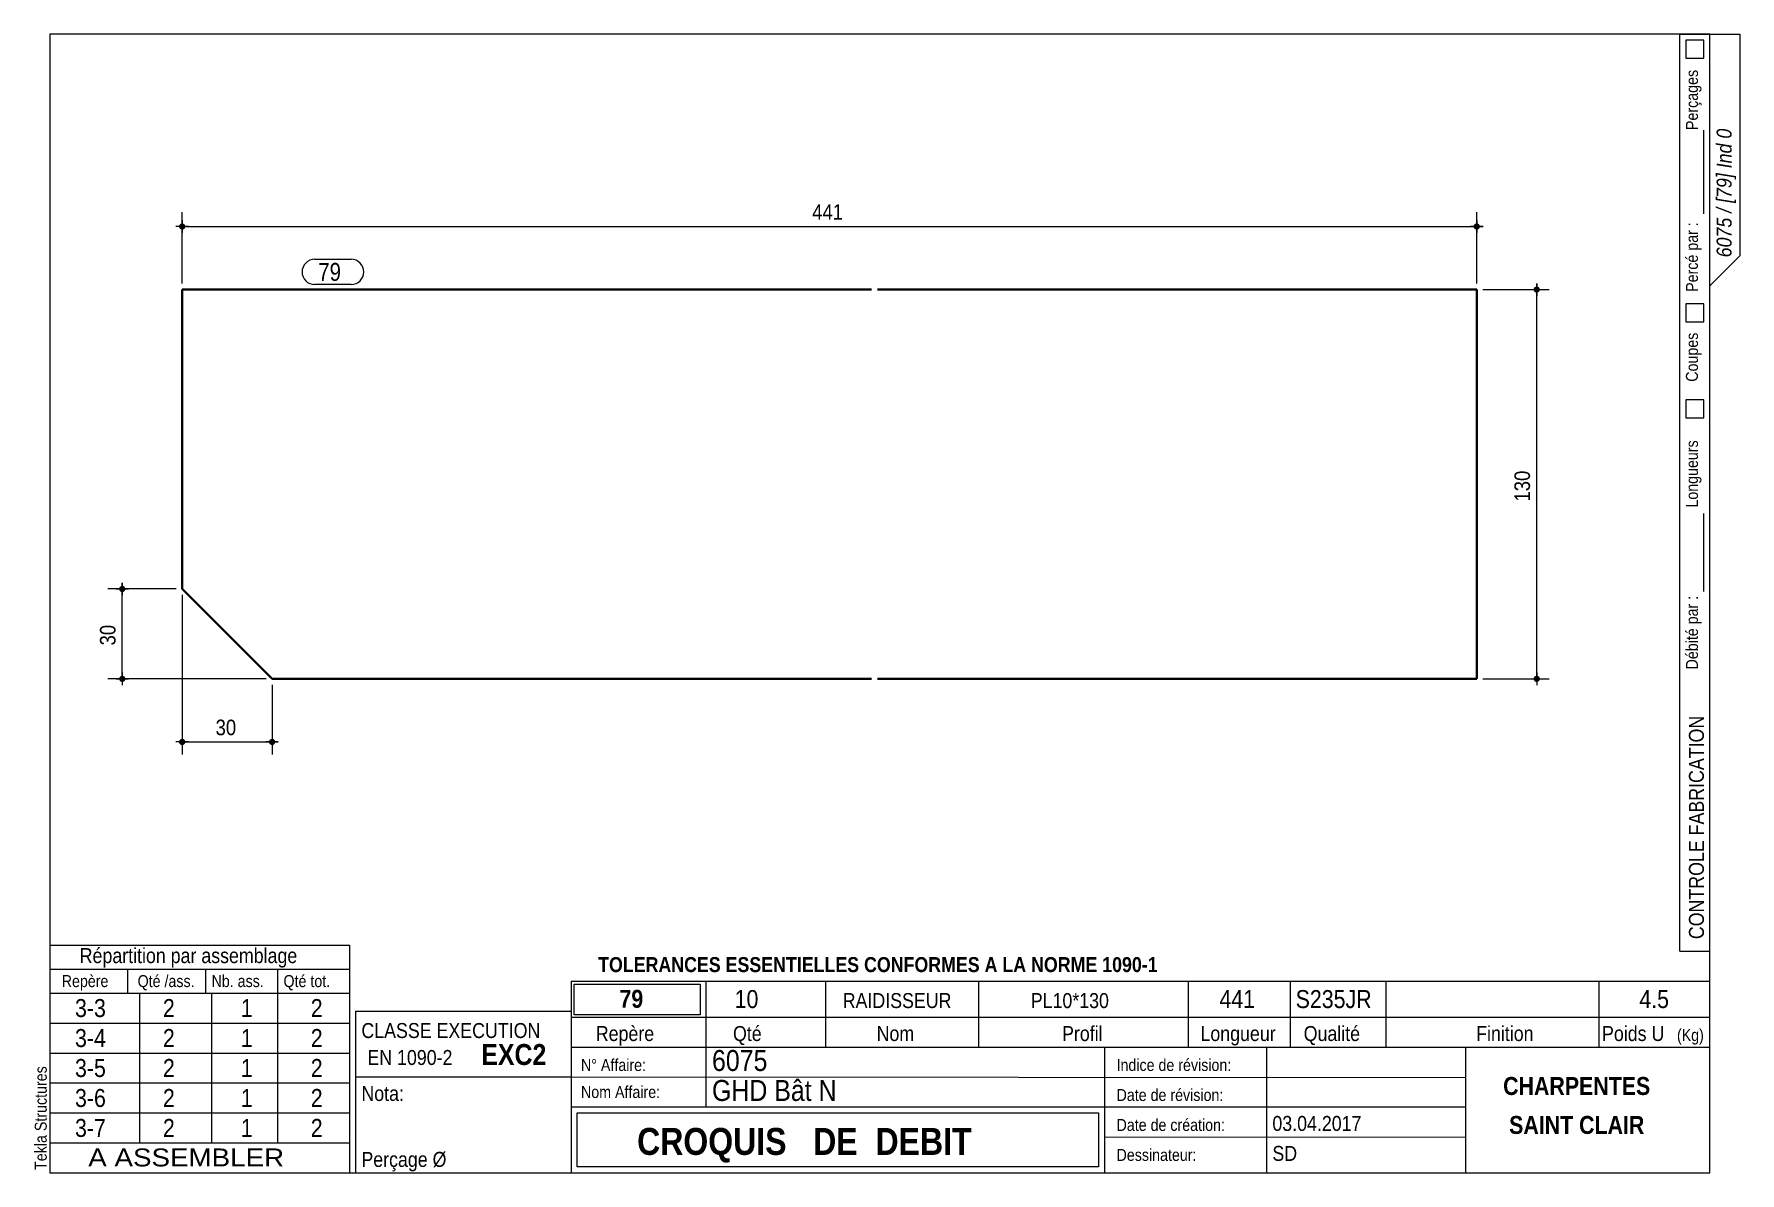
# Model space of a CAD drawing. Header units: millimetres. Extents: x 2 to 287, y 5 to 195.
import ezdxf

# ---------------------------------------------------------------- set-up
doc = ezdxf.new("R2010")
doc.units = ezdxf.units.MM
for name, color, linetype, lineweight in [('Autre type objet', 1, 'Continuous', 0), ('Cotation', 7, 'Continuous', 0), ('Feuille dessin', 5, 'Continuous', 0), ('Piece', 2, 'Continuous', 0), ('Repère pièce', 3, 'Continuous', 0)]:
    doc.layers.add(name, color=color, linetype=linetype, lineweight=lineweight)
doc.styles.add('ARIAL', font='ARIAL.TTF')
doc.styles.add('ARIAL_BOLD', font='ARIALBD.TTF')
doc.styles.add('ARIAL_ITALIC', font='ARIALI.TTF')
doc.styles.add('COMIC_SANS_MS', font='COMIC.TTF')

# ---------------------------------------------------------------- blocks, each defined once
blk = doc.blocks.new('*A1')
at = {"layer": 'Piece', "color": 2, "linetype": 'Continuous', "lineweight": 40}
for p, q in [((27.1, 152.374998), (27.1, 102.425002)), ((142.1, 152.374998), (27.1, 152.374998)), ((243.1, 152.374998), (143.1, 152.374998)), ((243.1, 87.425002), (243.1, 152.374998)), ((27.1, 102.425002), (42.1, 87.425002)), ((42.1, 87.425002), (142.1, 87.425002)), ((143.1, 87.425002), (243.1, 87.425002))]:
    blk.add_line(p, q, dxfattribs=at)
blk = doc.blocks.new('*A2')
at = {"layer": 'Feuille dessin', "linetype": 'Continuous', "lineweight": 0}
for p, q in [((282, 195), (5, 195)), ((5, 195), (5, 5)), ((282, 5), (282, 195)), ((5, 5), (282, 5))]:
    blk.add_line(p, q, dxfattribs=at)
at = {"layer": 'Feuille dessin', "style": 'ARIAL', "width": 0.85}
blk.add_text('Tekla Structures', height=2, rotation=90, dxfattribs=at).set_placement((4.5, 5.5))
blk = doc.blocks.new('*A3')
at = {"layer": 'Autre type objet', "linetype": 'Continuous', "lineweight": 0}
for p, q in [((56, 32), (92, 32)), ((56, 32), (56, 5)), ((92, 32), (92, 5)), ((56, 21), (92, 21)), ((56, 5), (92, 5))]:
    blk.add_line(p, q, dxfattribs=at)
at = {"layer": 'Autre type objet', "width": 0.85}
for s, height, style, p in [('CLASSE EXECUTION', 2.5, 'ARIAL', (57, 27.5)), ('EXC2', 3.5, 'ARIAL_BOLD', (77, 23)), ('EN 1090-2', 2.5, 'ARIAL', (58, 23)), ('Nota:', 2.5, 'ARIAL', (57, 17)), ('Perçage Ø', 2.5, 'ARIAL', (57, 6))]:
    blk.add_text(s, height=height, dxfattribs=dict(at, style=style)).set_placement(p)
blk = doc.blocks.new('*A4')
at = {"layer": 'Autre type objet', "linetype": 'Continuous', "lineweight": 0}
for p, q in [((5, 43), (55, 43)), ((5, 43), (5, 35)), ((55, 43), (55, 35)), ((5, 39), (55, 39)), ((18, 39), (18, 35)), ((31, 39), (31, 35)), ((43, 39), (43, 35)), ((5, 35), (55, 35)), ((5, 35), (5, 30)), ((20, 35), (20, 30)), ((32, 35), (32, 30)), ((43, 35), (43, 30)), ((55, 35), (55, 30)), ((5, 30), (55, 30)), ((5, 30), (5, 25)), ((20, 30), (20, 25)), ((32, 30), (32, 25)), ((43, 30), (43, 25)), ((55, 30), (55, 25)), ((5, 25), (55, 25)), ((5, 25), (5, 20)), ((20, 25), (20, 20)), ((32, 25), (32, 20)), ((43, 25), (43, 20)), ((55, 25), (55, 20)), ((5, 20), (55, 20)), ((5, 20), (5, 15)), ((20, 20), (20, 15)), ((32, 20), (32, 15)), ((43, 20), (43, 15)), ((55, 20), (55, 15)), ((5, 15), (55, 15)), ((5, 15), (5, 10)), ((20, 15), (20, 10)), ((32, 15), (32, 10)), ((43, 15), (43, 10)), ((55, 15), (55, 10)), ((5, 10), (55, 10))]:
    blk.add_line(p, q, dxfattribs=at)
at = {"layer": 'Autre type objet', "style": 'ARIAL', "width": 0.85}
for s, height, p in [('Répartition par assemblage', 2.5, (10, 40)), ('Repère', 2, (7, 36)), ('Qté /ass.', 2, (19.663086, 36)), ('Nb. ass.', 2, (32, 36)), ('Qté tot.', 2, (44, 36)), ('3-3', 3, (9.215576, 31)), ('2', 3, (23.885986, 31)), ('1', 3, (36.889404, 31)), ('2', 3, (48.551514, 31)), ('3-4', 3, (9.215576, 26)), ('2', 3, (23.885986, 26)), ('1', 3, (36.889404, 26)), ('2', 3, (48.551514, 26)), ('3-5', 3, (9.215576, 21)), ('2', 3, (23.885986, 21)), ('1', 3, (36.889404, 21)), ('2', 3, (48.551514, 21)), ('3-6', 3, (9.215576, 16)), ('2', 3, (23.885986, 16)), ('1', 3, (36.889404, 16)), ('2', 3, (48.551514, 16)), ('3-7', 3, (9.215576, 11)), ('2', 3, (23.885986, 11)), ('1', 3, (36.889404, 11)), ('2', 3, (48.551514, 11))]:
    blk.add_text(s, height=height, dxfattribs=at).set_placement(p)
blk = doc.blocks.new('*A5')
at = {"layer": 'Autre type objet', "linetype": 'Continuous', "lineweight": 0}
for p, q in [((277, 42), (277, 195)), ((277, 195), (287, 195)), ((278, 194), (278, 191)), ((281, 194), (278, 194)), ((281, 191), (281, 194)), ((282, 42), (282, 195)), ((287, 195), (287, 158)), ((278, 191), (281, 191)), ((281, 165), (281, 179)), ((287, 158), (282, 153)), ((278, 150), (278, 147)), ((281, 150), (278, 150)), ((281, 147), (281, 150)), ((278, 147), (281, 147)), ((278, 134), (278, 131)), ((281, 134), (278, 134)), ((281, 131), (281, 134)), ((278, 131), (281, 131)), ((281, 102), (281, 115)), ((277, 42), (282, 42))]:
    blk.add_line(p, q, dxfattribs=at)
at = {"layer": 'Autre type objet', "width": 0.85}
for s, height, style, p in [('Perçages', 2, 'ARIAL', (280, 179)), ('6075 / [79] Ind 0', 2.5, 'ARIAL_ITALIC', (285.619109, 157.760245)), ('Percé par :', 2, 'ARIAL', (280, 152)), ('Coupes', 2, 'ARIAL', (280, 137)), ('Longueurs', 2, 'ARIAL', (280, 116)), ('Débité par :', 2, 'ARIAL', (280, 89)), ('CONTROLE FABRICATION', 2.5, 'ARIAL', (281, 44))]:
    blk.add_text(s, height=height, rotation=90, dxfattribs=dict(at, style=style)).set_placement(p)
blk = doc.blocks.new('*A6')
at = {"layer": 'Autre type objet', "linetype": 'Continuous', "lineweight": 0}
for p, q in [((92, 37), (282, 37)), ((92, 37), (92, 31)), ((114.5, 31), (114.5, 37)), ((134.5, 31), (134.5, 37)), ((160, 31), (160, 37)), ((195, 31), (195, 37)), ((212, 31), (212, 37)), ((228, 31), (228, 37)), ((263.5, 31), (263.5, 37)), ((282, 31), (282, 37)), ((92.51953, 36.5), (113.5, 36.5)), ((92.51953, 31.394341), (92.51953, 36.5)), ((113.5, 36.5), (113.5, 31.394341)), ((113.5, 31.394341), (92.51953, 31.394341)), ((92, 31), (282, 31)), ((92, 31), (92, 5)), ((114.5, 16), (114.5, 31)), ((134.5, 26), (134.5, 31)), ((160, 26), (160, 31)), ((195, 26), (195, 31)), ((212, 26), (212, 31)), ((228, 26), (228, 31)), ((263.5, 26), (263.5, 31)), ((282, 5), (282, 31)), ((92, 26), (282, 26)), ((181, 26), (181, 5)), ((208, 26), (208, 5)), ((241.262466, 5), (241.262466, 26)), ((92, 21), (241.327069, 20.935451)), ((92, 16), (181, 16)), ((93, 15), (180, 15)), ((93, 6), (93, 15)), ((180, 15), (180, 6)), ((181, 16), (241.297815, 16.021151)), ((181, 11), (241.217807, 10.969512)), ((180, 6), (93, 6)), ((92, 5), (282, 5))]:
    blk.add_line(p, q, dxfattribs=at)
at = {"layer": 'Autre type objet', "width": 0.85}
for s, height, style, p in [('TOLERANCES ESSENTIELLES CONFORMES A LA NORME 1090-1', 2.5, 'ARIAL_BOLD', (96.5, 38.5)), ('79', 3, 'ARIAL_BOLD', (100.064045, 32.540141)), ('10', 3, 'ARIAL', (119.277344, 32.5)), ('RAIDISSEUR', 2.5, 'ARIAL', (137.30835, 32.5)), ('PL10*130', 2.5, 'ARIAL', (168.683716, 32.5)), ('441', 3, 'ARIAL', (200.165771, 32.5)), ('S235JR', 3, 'ARIAL', (212.880127, 32.5)), ('4.5', 3, 'ARIAL', (270.222412, 32.5)), ('Repère', 2.5, 'ARIAL', (96.112978, 27)), ('Qté', 2.5, 'ARIAL', (119, 27)), ('Nom', 2.5, 'ARIAL', (142.961426, 27)), ('Profil', 2.5, 'ARIAL', (173.903564, 27)), ('Longueur', 2.5, 'ARIAL', (197, 27)), ('Qualité', 2.5, 'ARIAL', (214.218018, 27)), ('Finition', 2.5, 'ARIAL', (243, 27)), ('Poids U', 2.5, 'ARIAL', (264, 27)), ('(Kg)', 2, 'ARIAL', (276.5, 27)), ('N° Affaire:', 2, 'ARIAL', (93.640566, 22)), ('6075', 3.5, 'ARIAL', (115.5, 22)), ('Indice de révision:', 2, 'ARIAL', (183, 22)), ('GHD Bât N', 3.5, 'ARIAL', (115.5, 17)), ('CHARPENTES', 3, 'ARIAL_BOLD', (247.5, 18)), ('Nom Affaire:', 2, 'ARIAL', (93.640566, 17.5)), ('Date de révision:', 2, 'ARIAL', (183, 17)), ('03.04.2017', 2.5, 'ARIAL', (209, 12)), ('SAINT CLAIR', 3, 'ARIAL_BOLD', (248.5, 11.5)), ('CROQUIS   DE  DEBIT', 4.5, 'ARIAL_BOLD', (103, 8)), ('Date de création:', 2, 'ARIAL', (183, 12)), ('Dessinateur:', 2, 'ARIAL', (183, 7)), ('SD', 2.5, 'ARIAL', (209, 7))]:
    blk.add_text(s, height=height, dxfattribs=dict(at, style=style)).set_placement(p)
blk = doc.blocks.new('*A7')
at = {"layer": 'Autre type objet', "linetype": 'Continuous', "lineweight": 0}
for p, q in [((5, 10), (55, 10)), ((5, 10), (5, 5)), ((55, 10), (55, 5)), ((5, 5), (55, 5))]:
    blk.add_line(p, q, dxfattribs=at)
at = {"layer": 'Autre type objet', "style": 'ARIAL', "width": 1.105}
blk.add_text('A ASSEMBLER', height=3, dxfattribs=at).set_placement((11.423651, 6.073465))
blk = doc.blocks.new('*A8')
at = {"layer": 'Cotation'}
for points in [[(27.07, 162.38), (27.05, 162.38), (27.02, 162.39), (27, 162.39), (26.97, 162.4), (26.95, 162.4), (26.92, 162.41), (26.9, 162.42), (26.88, 162.43), (26.85, 162.44), (26.83, 162.45), (26.81, 162.47), (26.79, 162.48), (26.77, 162.5), (26.75, 162.51), (26.73, 162.53), (26.71, 162.55), (26.7, 162.57), (26.68, 162.59), (26.67, 162.61), (26.65, 162.63), (26.64, 162.65), (26.63, 162.68), (26.62, 162.7), (26.61, 162.72), (26.6, 162.75), (26.6, 162.77), (26.59, 162.8), (26.59, 162.82), (26.58, 162.85), (26.58, 162.87), (26.58, 162.9), (26.58, 162.93), (26.58, 162.95), (26.59, 162.98), (26.59, 163), (26.6, 163.03), (26.6, 163.05), (26.61, 163.08), (26.62, 163.1), (26.63, 163.12), (26.64, 163.15), (26.65, 163.17), (26.67, 163.19), (26.68, 163.21), (26.7, 163.23), (26.71, 163.25), (26.73, 163.27), (26.75, 163.29), (26.77, 163.3), (26.79, 163.32), (26.81, 163.33), (26.83, 163.35), (26.85, 163.36), (26.88, 163.37), (26.9, 163.38), (26.92, 163.39), (26.95, 163.4), (26.97, 163.4), (27, 163.41), (27.02, 163.41), (27.05, 163.42), (27.07, 163.42), (27.1, 163.42), (27.13, 163.42), (27.15, 163.42), (27.18, 163.41), (27.2, 163.41), (27.23, 163.4), (27.25, 163.4), (27.28, 163.39), (27.3, 163.38), (27.32, 163.37), (27.35, 163.36), (27.37, 163.35), (27.39, 163.33), (27.41, 163.32), (27.43, 163.3), (27.45, 163.29), (27.47, 163.27), (27.49, 163.25), (27.5, 163.23), (27.52, 163.21), (27.53, 163.19), (27.55, 163.17), (27.56, 163.15), (27.57, 163.12), (27.58, 163.1), (27.59, 163.08), (27.6, 163.05), (27.6, 163.03), (27.61, 163), (27.61, 162.98), (27.62, 162.95), (27.62, 162.93), (27.62, 162.9), (27.62, 162.87), (27.62, 162.85), (27.61, 162.82), (27.61, 162.8), (27.6, 162.77), (27.6, 162.75), (27.59, 162.72), (27.58, 162.7), (27.57, 162.68), (27.56, 162.65), (27.55, 162.63), (27.53, 162.61), (27.52, 162.59), (27.5, 162.57), (27.49, 162.55), (27.47, 162.53), (27.45, 162.51), (27.43, 162.5), (27.41, 162.48), (27.39, 162.47), (27.37, 162.45), (27.35, 162.44), (27.32, 162.43), (27.3, 162.42), (27.28, 162.41), (27.25, 162.4), (27.23, 162.4), (27.2, 162.39), (27.18, 162.39), (27.15, 162.38), (27.13, 162.38), (27.1, 162.38)], [(243.07, 162.38), (243.05, 162.38), (243.02, 162.39), (243, 162.39), (242.97, 162.4), (242.95, 162.4), (242.92, 162.41), (242.9, 162.42), (242.88, 162.43), (242.85, 162.44), (242.83, 162.45), (242.81, 162.47), (242.79, 162.48), (242.77, 162.5), (242.75, 162.51), (242.73, 162.53), (242.71, 162.55), (242.7, 162.57), (242.68, 162.59), (242.67, 162.61), (242.65, 162.63), (242.64, 162.65), (242.63, 162.68), (242.62, 162.7), (242.61, 162.72), (242.6, 162.75), (242.6, 162.77), (242.59, 162.8), (242.59, 162.82), (242.58, 162.85), (242.58, 162.87), (242.58, 162.9), (242.58, 162.93), (242.58, 162.95), (242.59, 162.98), (242.59, 163), (242.6, 163.03), (242.6, 163.05), (242.61, 163.08), (242.62, 163.1), (242.63, 163.12), (242.64, 163.15), (242.65, 163.17), (242.67, 163.19), (242.68, 163.21), (242.7, 163.23), (242.71, 163.25), (242.73, 163.27), (242.75, 163.29), (242.77, 163.3), (242.79, 163.32), (242.81, 163.33), (242.83, 163.35), (242.85, 163.36), (242.88, 163.37), (242.9, 163.38), (242.92, 163.39), (242.95, 163.4), (242.97, 163.4), (243, 163.41), (243.02, 163.41), (243.05, 163.42), (243.07, 163.42), (243.1, 163.42), (243.13, 163.42), (243.15, 163.42), (243.18, 163.41), (243.2, 163.41), (243.23, 163.4), (243.25, 163.4), (243.28, 163.39), (243.3, 163.38), (243.32, 163.37), (243.35, 163.36), (243.37, 163.35), (243.39, 163.33), (243.41, 163.32), (243.43, 163.3), (243.45, 163.29), (243.47, 163.27), (243.49, 163.25), (243.5, 163.23), (243.52, 163.21), (243.53, 163.19), (243.55, 163.17), (243.56, 163.15), (243.57, 163.12), (243.58, 163.1), (243.59, 163.08), (243.6, 163.05), (243.6, 163.03), (243.61, 163), (243.61, 162.98), (243.62, 162.95), (243.62, 162.93), (243.62, 162.9), (243.62, 162.87), (243.62, 162.85), (243.61, 162.82), (243.61, 162.8), (243.6, 162.77), (243.6, 162.75), (243.59, 162.72), (243.58, 162.7), (243.57, 162.68), (243.56, 162.65), (243.55, 162.63), (243.53, 162.61), (243.52, 162.59), (243.5, 162.57), (243.49, 162.55), (243.47, 162.53), (243.45, 162.51), (243.43, 162.5), (243.41, 162.48), (243.39, 162.47), (243.37, 162.45), (243.35, 162.44), (243.32, 162.43), (243.3, 162.42), (243.28, 162.41), (243.25, 162.4), (243.23, 162.4), (243.2, 162.39), (243.18, 162.39), (243.15, 162.38), (243.13, 162.38), (243.1, 162.38)]]:
    blk.add_hatch(color=256, dxfattribs=at).paths.add_polyline_path(points, flags=17)
at = {"layer": 'Cotation', "linetype": 'Continuous', "lineweight": 0}
for p, q in [((27.1, 153.37), (27.1, 165.32)), ((243.1, 153.37), (243.1, 165.32)), ((28.14, 162.9), (26.06, 162.9)), ((27.1, 162.9), (26.06, 162.9)), ((27.1, 163.94), (27.1, 161.86)), ((27.1, 162.9), (243.1, 162.9)), ((244.14, 162.9), (242.06, 162.9)), ((243.1, 163.94), (243.1, 161.86)), ((243.1, 162.9), (244.14, 162.9))]:
    blk.add_line(p, q, dxfattribs=at)
at = {"layer": 'Cotation'}
for p in [(27.1, 162.9), (243.1, 162.9)]:
    blk.add_point(p, dxfattribs=at)
at = {"layer": 'Cotation', "style": 'ARIAL', "width": 0.85}
blk.add_text('441', height=2.6, dxfattribs=at).set_placement((132.21, 164.02))
blk = doc.blocks.new('*A9')
at = {"layer": 'Cotation'}
for points in [[(27.07, 76.38), (27.05, 76.38), (27.02, 76.39), (27, 76.39), (26.97, 76.4), (26.95, 76.4), (26.92, 76.41), (26.9, 76.42), (26.88, 76.43), (26.85, 76.44), (26.83, 76.45), (26.81, 76.47), (26.79, 76.48), (26.77, 76.5), (26.75, 76.51), (26.73, 76.53), (26.71, 76.55), (26.7, 76.57), (26.68, 76.59), (26.67, 76.61), (26.65, 76.63), (26.64, 76.65), (26.63, 76.68), (26.62, 76.7), (26.61, 76.72), (26.6, 76.75), (26.6, 76.77), (26.59, 76.8), (26.59, 76.82), (26.58, 76.85), (26.58, 76.87), (26.58, 76.9), (26.58, 76.93), (26.58, 76.95), (26.59, 76.98), (26.59, 77), (26.6, 77.03), (26.6, 77.05), (26.61, 77.08), (26.62, 77.1), (26.63, 77.12), (26.64, 77.15), (26.65, 77.17), (26.67, 77.19), (26.68, 77.21), (26.7, 77.23), (26.71, 77.25), (26.73, 77.27), (26.75, 77.29), (26.77, 77.3), (26.79, 77.32), (26.81, 77.33), (26.83, 77.35), (26.85, 77.36), (26.88, 77.37), (26.9, 77.38), (26.92, 77.39), (26.95, 77.4), (26.97, 77.4), (27, 77.41), (27.02, 77.41), (27.05, 77.42), (27.07, 77.42), (27.1, 77.42), (27.13, 77.42), (27.15, 77.42), (27.18, 77.41), (27.2, 77.41), (27.23, 77.4), (27.25, 77.4), (27.28, 77.39), (27.3, 77.38), (27.32, 77.37), (27.35, 77.36), (27.37, 77.35), (27.39, 77.33), (27.41, 77.32), (27.43, 77.3), (27.45, 77.29), (27.47, 77.27), (27.49, 77.25), (27.5, 77.23), (27.52, 77.21), (27.53, 77.19), (27.55, 77.17), (27.56, 77.15), (27.57, 77.12), (27.58, 77.1), (27.59, 77.08), (27.6, 77.05), (27.6, 77.03), (27.61, 77), (27.61, 76.98), (27.62, 76.95), (27.62, 76.93), (27.62, 76.9), (27.62, 76.87), (27.62, 76.85), (27.61, 76.82), (27.61, 76.8), (27.6, 76.77), (27.6, 76.75), (27.59, 76.72), (27.58, 76.7), (27.57, 76.68), (27.56, 76.65), (27.55, 76.63), (27.53, 76.61), (27.52, 76.59), (27.5, 76.57), (27.49, 76.55), (27.47, 76.53), (27.45, 76.51), (27.43, 76.5), (27.41, 76.48), (27.39, 76.47), (27.37, 76.45), (27.35, 76.44), (27.32, 76.43), (27.3, 76.42), (27.28, 76.41), (27.25, 76.4), (27.23, 76.4), (27.2, 76.39), (27.18, 76.39), (27.15, 76.38), (27.13, 76.38), (27.1, 76.38)], [(42.07, 76.38), (42.05, 76.38), (42.02, 76.39), (42, 76.39), (41.97, 76.4), (41.95, 76.4), (41.92, 76.41), (41.9, 76.42), (41.88, 76.43), (41.85, 76.44), (41.83, 76.45), (41.81, 76.47), (41.79, 76.48), (41.77, 76.5), (41.75, 76.51), (41.73, 76.53), (41.71, 76.55), (41.7, 76.57), (41.68, 76.59), (41.67, 76.61), (41.65, 76.63), (41.64, 76.65), (41.63, 76.68), (41.62, 76.7), (41.61, 76.72), (41.6, 76.75), (41.6, 76.77), (41.59, 76.8), (41.59, 76.82), (41.58, 76.85), (41.58, 76.87), (41.58, 76.9), (41.58, 76.93), (41.58, 76.95), (41.59, 76.98), (41.59, 77), (41.6, 77.03), (41.6, 77.05), (41.61, 77.08), (41.62, 77.1), (41.63, 77.12), (41.64, 77.15), (41.65, 77.17), (41.67, 77.19), (41.68, 77.21), (41.7, 77.23), (41.71, 77.25), (41.73, 77.27), (41.75, 77.29), (41.77, 77.3), (41.79, 77.32), (41.81, 77.33), (41.83, 77.35), (41.85, 77.36), (41.88, 77.37), (41.9, 77.38), (41.92, 77.39), (41.95, 77.4), (41.97, 77.4), (42, 77.41), (42.02, 77.41), (42.05, 77.42), (42.07, 77.42), (42.1, 77.42), (42.13, 77.42), (42.15, 77.42), (42.18, 77.41), (42.2, 77.41), (42.23, 77.4), (42.25, 77.4), (42.28, 77.39), (42.3, 77.38), (42.32, 77.37), (42.35, 77.36), (42.37, 77.35), (42.39, 77.33), (42.41, 77.32), (42.43, 77.3), (42.45, 77.29), (42.47, 77.27), (42.49, 77.25), (42.5, 77.23), (42.52, 77.21), (42.53, 77.19), (42.55, 77.17), (42.56, 77.15), (42.57, 77.12), (42.58, 77.1), (42.59, 77.08), (42.6, 77.05), (42.6, 77.03), (42.61, 77), (42.61, 76.98), (42.62, 76.95), (42.62, 76.93), (42.62, 76.9), (42.62, 76.87), (42.62, 76.85), (42.61, 76.82), (42.61, 76.8), (42.6, 76.77), (42.6, 76.75), (42.59, 76.72), (42.58, 76.7), (42.57, 76.68), (42.56, 76.65), (42.55, 76.63), (42.53, 76.61), (42.52, 76.59), (42.5, 76.57), (42.49, 76.55), (42.47, 76.53), (42.45, 76.51), (42.43, 76.5), (42.41, 76.48), (42.39, 76.47), (42.37, 76.45), (42.35, 76.44), (42.32, 76.43), (42.3, 76.42), (42.28, 76.41), (42.25, 76.4), (42.23, 76.4), (42.2, 76.39), (42.18, 76.39), (42.15, 76.38), (42.13, 76.38), (42.1, 76.38)]]:
    blk.add_hatch(color=256, dxfattribs=at).paths.add_polyline_path(points, flags=17)
at = {"layer": 'Cotation', "linetype": 'Continuous', "lineweight": 0}
for p, q in [((27.1, 101.43), (27.1, 74.82)), ((42.1, 86.43), (42.1, 74.82)), ((28.14, 76.9), (26.06, 76.9)), ((27.1, 76.9), (26.06, 76.9)), ((27.1, 77.94), (27.1, 75.86)), ((27.1, 76.9), (42.1, 76.9)), ((43.14, 76.9), (41.06, 76.9)), ((42.1, 77.94), (42.1, 75.86)), ((42.1, 76.9), (43.14, 76.9))]:
    blk.add_line(p, q, dxfattribs=at)
at = {"layer": 'Cotation'}
for p in [(27.1, 76.9), (42.1, 76.9)]:
    blk.add_point(p, dxfattribs=at)
at = {"layer": 'Cotation', "style": 'ARIAL', "width": 0.85}
blk.add_text('30', height=2.6, dxfattribs=at).set_placement((32.67, 78.02))
blk = doc.blocks.new('*A10')
at = {"layer": 'Cotation'}
for points in [[(253.07, 151.86), (253.05, 151.86), (253.02, 151.86), (253, 151.86), (252.97, 151.87), (252.95, 151.88), (252.92, 151.89), (252.9, 151.89), (252.88, 151.9), (252.85, 151.92), (252.83, 151.93), (252.81, 151.94), (252.79, 151.96), (252.77, 151.97), (252.75, 151.99), (252.73, 152.01), (252.71, 152.03), (252.7, 152.05), (252.68, 152.07), (252.67, 152.09), (252.65, 152.11), (252.64, 152.13), (252.63, 152.15), (252.62, 152.18), (252.61, 152.2), (252.6, 152.22), (252.6, 152.25), (252.59, 152.27), (252.59, 152.3), (252.58, 152.32), (252.58, 152.35), (252.58, 152.37), (252.58, 152.4), (252.58, 152.43), (252.59, 152.45), (252.59, 152.48), (252.6, 152.5), (252.6, 152.53), (252.61, 152.55), (252.62, 152.57), (252.63, 152.6), (252.64, 152.62), (252.65, 152.64), (252.67, 152.66), (252.68, 152.68), (252.7, 152.7), (252.71, 152.72), (252.73, 152.74), (252.75, 152.76), (252.77, 152.78), (252.79, 152.79), (252.81, 152.81), (252.83, 152.82), (252.85, 152.83), (252.88, 152.85), (252.9, 152.86), (252.92, 152.86), (252.95, 152.87), (252.97, 152.88), (253, 152.89), (253.02, 152.89), (253.05, 152.89), (253.07, 152.89), (253.1, 152.89), (253.13, 152.89), (253.15, 152.89), (253.18, 152.89), (253.2, 152.89), (253.23, 152.88), (253.25, 152.87), (253.28, 152.86), (253.3, 152.86), (253.32, 152.85), (253.35, 152.83), (253.37, 152.82), (253.39, 152.81), (253.41, 152.79), (253.43, 152.78), (253.45, 152.76), (253.47, 152.74), (253.49, 152.72), (253.5, 152.7), (253.52, 152.68), (253.53, 152.66), (253.55, 152.64), (253.56, 152.62), (253.57, 152.6), (253.58, 152.57), (253.59, 152.55), (253.6, 152.53), (253.6, 152.5), (253.61, 152.48), (253.61, 152.45), (253.62, 152.43), (253.62, 152.4), (253.62, 152.37), (253.62, 152.35), (253.62, 152.32), (253.61, 152.3), (253.61, 152.27), (253.6, 152.25), (253.6, 152.22), (253.59, 152.2), (253.58, 152.18), (253.57, 152.15), (253.56, 152.13), (253.55, 152.11), (253.53, 152.09), (253.52, 152.07), (253.5, 152.05), (253.49, 152.03), (253.47, 152.01), (253.45, 151.99), (253.43, 151.97), (253.41, 151.96), (253.39, 151.94), (253.37, 151.93), (253.35, 151.92), (253.32, 151.9), (253.3, 151.89), (253.28, 151.89), (253.25, 151.88), (253.23, 151.87), (253.2, 151.86), (253.18, 151.86), (253.15, 151.86), (253.13, 151.86), (253.1, 151.85)], [(253.07, 86.91), (253.05, 86.91), (253.02, 86.91), (253, 86.91), (252.97, 86.92), (252.95, 86.93), (252.92, 86.94), (252.9, 86.94), (252.88, 86.95), (252.85, 86.97), (252.83, 86.98), (252.81, 86.99), (252.79, 87.01), (252.77, 87.02), (252.75, 87.04), (252.73, 87.06), (252.71, 87.08), (252.7, 87.1), (252.68, 87.12), (252.67, 87.14), (252.65, 87.16), (252.64, 87.18), (252.63, 87.2), (252.62, 87.23), (252.61, 87.25), (252.6, 87.27), (252.6, 87.3), (252.59, 87.32), (252.59, 87.35), (252.58, 87.37), (252.58, 87.4), (252.58, 87.43), (252.58, 87.45), (252.58, 87.48), (252.59, 87.5), (252.59, 87.53), (252.6, 87.55), (252.6, 87.58), (252.61, 87.6), (252.62, 87.62), (252.63, 87.65), (252.64, 87.67), (252.65, 87.69), (252.67, 87.71), (252.68, 87.73), (252.7, 87.75), (252.71, 87.77), (252.73, 87.79), (252.75, 87.81), (252.77, 87.83), (252.79, 87.84), (252.81, 87.86), (252.83, 87.87), (252.85, 87.88), (252.88, 87.9), (252.9, 87.91), (252.92, 87.91), (252.95, 87.92), (252.97, 87.93), (253, 87.94), (253.02, 87.94), (253.05, 87.94), (253.07, 87.94), (253.1, 87.95), (253.13, 87.94), (253.15, 87.94), (253.18, 87.94), (253.2, 87.94), (253.23, 87.93), (253.25, 87.92), (253.28, 87.91), (253.3, 87.91), (253.32, 87.9), (253.35, 87.88), (253.37, 87.87), (253.39, 87.86), (253.41, 87.84), (253.43, 87.83), (253.45, 87.81), (253.47, 87.79), (253.49, 87.77), (253.5, 87.75), (253.52, 87.73), (253.53, 87.71), (253.55, 87.69), (253.56, 87.67), (253.57, 87.65), (253.58, 87.62), (253.59, 87.6), (253.6, 87.58), (253.6, 87.55), (253.61, 87.53), (253.61, 87.5), (253.62, 87.48), (253.62, 87.45), (253.62, 87.43), (253.62, 87.4), (253.62, 87.37), (253.61, 87.35), (253.61, 87.32), (253.6, 87.3), (253.6, 87.27), (253.59, 87.25), (253.58, 87.23), (253.57, 87.2), (253.56, 87.18), (253.55, 87.16), (253.53, 87.14), (253.52, 87.12), (253.5, 87.1), (253.49, 87.08), (253.47, 87.06), (253.45, 87.04), (253.43, 87.02), (253.41, 87.01), (253.39, 86.99), (253.37, 86.98), (253.35, 86.97), (253.32, 86.95), (253.3, 86.94), (253.28, 86.94), (253.25, 86.93), (253.23, 86.92), (253.2, 86.91), (253.18, 86.91), (253.15, 86.91), (253.13, 86.91), (253.1, 86.91)]]:
    blk.add_hatch(color=256, dxfattribs=at).paths.add_polyline_path(points, flags=17)
at = {"layer": 'Cotation', "linetype": 'Continuous', "lineweight": 0}
for p, q in [((244.1, 152.37), (255.18, 152.37)), ((252.06, 152.37), (254.14, 152.37)), ((253.1, 153.41), (253.1, 151.33)), ((253.1, 152.37), (253.1, 153.41)), ((253.1, 87.43), (253.1, 152.37)), ((253.1, 88.47), (253.1, 86.39)), ((244.1, 87.43), (255.18, 87.43)), ((252.06, 87.43), (254.14, 87.43)), ((253.1, 87.43), (253.1, 86.39))]:
    blk.add_line(p, q, dxfattribs=at)
at = {"layer": 'Cotation'}
for p in [(253.1, 152.37), (253.1, 87.43)]:
    blk.add_point(p, dxfattribs=at)
at = {"layer": 'Cotation', "style": 'ARIAL', "width": 0.85}
blk.add_text('130', height=2.6, rotation=90.0002, dxfattribs=at).set_placement((251.98, 117.01))
blk = doc.blocks.new('*A11')
at = {"layer": 'Cotation'}
for points in [[(17.07, 101.91), (17.05, 101.91), (17.02, 101.91), (17, 101.91), (16.97, 101.92), (16.95, 101.93), (16.92, 101.94), (16.9, 101.94), (16.88, 101.95), (16.85, 101.97), (16.83, 101.98), (16.81, 101.99), (16.79, 102.01), (16.77, 102.02), (16.75, 102.04), (16.73, 102.06), (16.71, 102.08), (16.7, 102.1), (16.68, 102.12), (16.67, 102.14), (16.65, 102.16), (16.64, 102.18), (16.63, 102.2), (16.62, 102.23), (16.61, 102.25), (16.6, 102.27), (16.6, 102.3), (16.59, 102.32), (16.59, 102.35), (16.58, 102.37), (16.58, 102.4), (16.58, 102.43), (16.58, 102.45), (16.58, 102.48), (16.59, 102.5), (16.59, 102.53), (16.6, 102.55), (16.6, 102.58), (16.61, 102.6), (16.62, 102.62), (16.63, 102.65), (16.64, 102.67), (16.65, 102.69), (16.67, 102.71), (16.68, 102.73), (16.7, 102.75), (16.71, 102.77), (16.73, 102.79), (16.75, 102.81), (16.77, 102.83), (16.79, 102.84), (16.81, 102.86), (16.83, 102.87), (16.85, 102.88), (16.88, 102.9), (16.9, 102.91), (16.92, 102.91), (16.95, 102.92), (16.97, 102.93), (17, 102.94), (17.02, 102.94), (17.05, 102.94), (17.07, 102.94), (17.1, 102.95), (17.13, 102.94), (17.15, 102.94), (17.18, 102.94), (17.2, 102.94), (17.23, 102.93), (17.25, 102.92), (17.28, 102.91), (17.3, 102.91), (17.32, 102.9), (17.35, 102.88), (17.37, 102.87), (17.39, 102.86), (17.41, 102.84), (17.43, 102.83), (17.45, 102.81), (17.47, 102.79), (17.49, 102.77), (17.5, 102.75), (17.52, 102.73), (17.53, 102.71), (17.55, 102.69), (17.56, 102.67), (17.57, 102.65), (17.58, 102.62), (17.59, 102.6), (17.6, 102.58), (17.6, 102.55), (17.61, 102.53), (17.61, 102.5), (17.62, 102.48), (17.62, 102.45), (17.62, 102.43), (17.62, 102.4), (17.62, 102.37), (17.61, 102.35), (17.61, 102.32), (17.6, 102.3), (17.6, 102.27), (17.59, 102.25), (17.58, 102.23), (17.57, 102.2), (17.56, 102.18), (17.55, 102.16), (17.53, 102.14), (17.52, 102.12), (17.5, 102.1), (17.49, 102.08), (17.47, 102.06), (17.45, 102.04), (17.43, 102.02), (17.41, 102.01), (17.39, 101.99), (17.37, 101.98), (17.35, 101.97), (17.32, 101.95), (17.3, 101.94), (17.28, 101.94), (17.25, 101.93), (17.23, 101.92), (17.2, 101.91), (17.18, 101.91), (17.15, 101.91), (17.13, 101.91), (17.1, 101.91)], [(17.07, 86.91), (17.05, 86.91), (17.02, 86.91), (17, 86.91), (16.97, 86.92), (16.95, 86.93), (16.92, 86.94), (16.9, 86.94), (16.88, 86.95), (16.85, 86.97), (16.83, 86.98), (16.81, 86.99), (16.79, 87.01), (16.77, 87.02), (16.75, 87.04), (16.73, 87.06), (16.71, 87.08), (16.7, 87.1), (16.68, 87.12), (16.67, 87.14), (16.65, 87.16), (16.64, 87.18), (16.63, 87.2), (16.62, 87.23), (16.61, 87.25), (16.6, 87.27), (16.6, 87.3), (16.59, 87.32), (16.59, 87.35), (16.58, 87.37), (16.58, 87.4), (16.58, 87.43), (16.58, 87.45), (16.58, 87.48), (16.59, 87.5), (16.59, 87.53), (16.6, 87.55), (16.6, 87.58), (16.61, 87.6), (16.62, 87.62), (16.63, 87.65), (16.64, 87.67), (16.65, 87.69), (16.67, 87.71), (16.68, 87.73), (16.7, 87.75), (16.71, 87.77), (16.73, 87.79), (16.75, 87.81), (16.77, 87.83), (16.79, 87.84), (16.81, 87.86), (16.83, 87.87), (16.85, 87.88), (16.88, 87.9), (16.9, 87.91), (16.92, 87.91), (16.95, 87.92), (16.97, 87.93), (17, 87.94), (17.02, 87.94), (17.05, 87.94), (17.07, 87.94), (17.1, 87.95), (17.13, 87.94), (17.15, 87.94), (17.18, 87.94), (17.2, 87.94), (17.23, 87.93), (17.25, 87.92), (17.28, 87.91), (17.3, 87.91), (17.32, 87.9), (17.35, 87.88), (17.37, 87.87), (17.39, 87.86), (17.41, 87.84), (17.43, 87.83), (17.45, 87.81), (17.47, 87.79), (17.49, 87.77), (17.5, 87.75), (17.52, 87.73), (17.53, 87.71), (17.55, 87.69), (17.56, 87.67), (17.57, 87.65), (17.58, 87.62), (17.59, 87.6), (17.6, 87.58), (17.6, 87.55), (17.61, 87.53), (17.61, 87.5), (17.62, 87.48), (17.62, 87.45), (17.62, 87.43), (17.62, 87.4), (17.62, 87.37), (17.61, 87.35), (17.61, 87.32), (17.6, 87.3), (17.6, 87.27), (17.59, 87.25), (17.58, 87.23), (17.57, 87.2), (17.56, 87.18), (17.55, 87.16), (17.53, 87.14), (17.52, 87.12), (17.5, 87.1), (17.49, 87.08), (17.47, 87.06), (17.45, 87.04), (17.43, 87.02), (17.41, 87.01), (17.39, 86.99), (17.37, 86.98), (17.35, 86.97), (17.32, 86.95), (17.3, 86.94), (17.28, 86.94), (17.25, 86.93), (17.23, 86.92), (17.2, 86.91), (17.18, 86.91), (17.15, 86.91), (17.13, 86.91), (17.1, 86.91)]]:
    blk.add_hatch(color=256, dxfattribs=at).paths.add_polyline_path(points, flags=17)
at = {"layer": 'Cotation', "linetype": 'Continuous', "lineweight": 0}
for p, q in [((17.1, 103.47), (17.1, 101.39)), ((17.1, 102.43), (17.1, 103.47)), ((26.1, 102.43), (14.68, 102.43)), ((16.06, 102.43), (18.14, 102.43)), ((17.1, 87.43), (17.1, 102.43)), ((17.1, 88.47), (17.1, 86.39)), ((41.1, 87.43), (14.68, 87.43)), ((16.06, 87.43), (18.14, 87.43)), ((17.1, 87.43), (17.1, 86.39))]:
    blk.add_line(p, q, dxfattribs=at)
at = {"layer": 'Cotation'}
for p in [(17.1, 102.43), (17.1, 87.43)]:
    blk.add_point(p, dxfattribs=at)
at = {"layer": 'Cotation', "style": 'ARIAL', "width": 0.85}
blk.add_text('30', height=2.6, rotation=90.0002, dxfattribs=at).set_placement((15.98, 93))
blk = doc.blocks.new('*A12')
at = {"layer": 'Repère pièce', "linetype": 'Continuous', "lineweight": 0}
for p, q in [((49.2, 157.424998), (55.283789, 157.424998)), ((55.283789, 153.224998), (49.2, 153.224998))]:
    blk.add_line(p, q, dxfattribs=at)
for centre, start, end in [((49.2, 155.324998), 90, 270), ((55.283789, 155.324998), 270, 90)]:
    blk.add_arc(centre, 2.1, start, end, dxfattribs=at)
at = {"layer": 'Repère pièce', "style": 'COMIC_SANS_MS', "width": 0.85}
blk.add_text('79', height=3, dxfattribs=at).set_placement((49.8, 153.824998))

msp = doc.modelspace()

# ---------------------------------------------------------------- block references
at = {"lineweight": 0}
for name in ['*A2', '*A5', '*A8', '*A12', '*A1', '*A10', '*A11', '*A9', '*A4', '*A6', '*A3', '*A7']:
    msp.add_blockref(name, (0, 0), dxfattribs=at)

doc.saveas('drawing.dxf')
